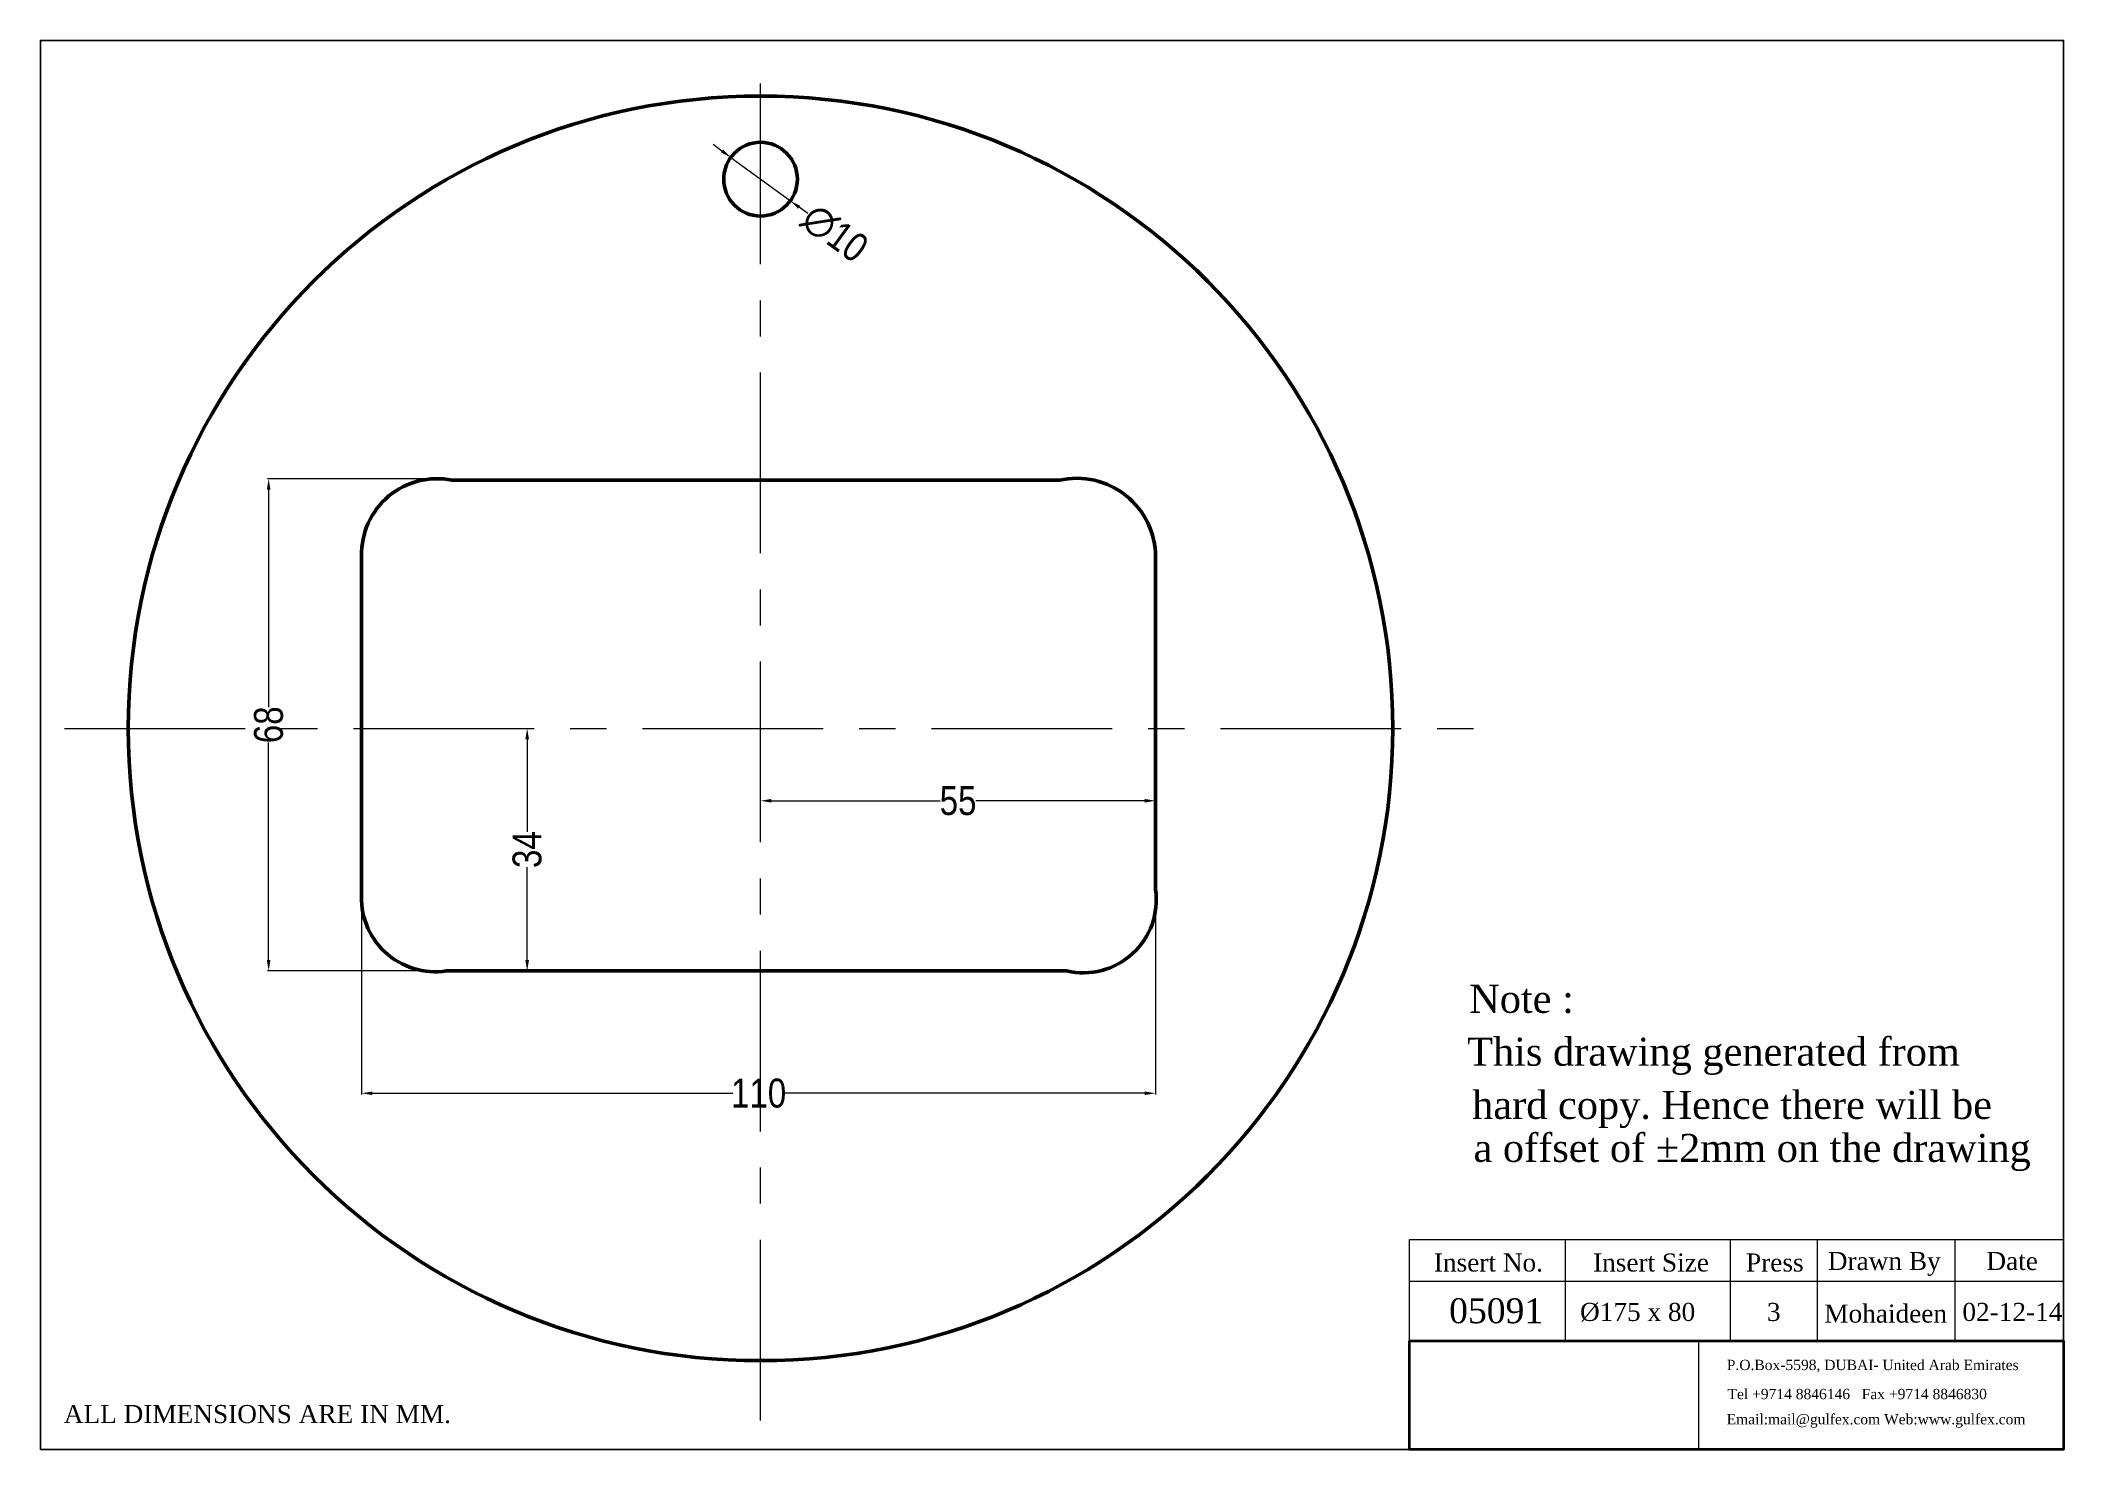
# Model space of a CAD drawing. Header units: millimetres. Extents: x 303 to 583, y 8151 to 8346.
import ezdxf
from ezdxf.enums import TextEntityAlignment as Align

# ---------------------------------------------------------------- set-up
doc = ezdxf.new("R2010")
doc.units = ezdxf.units.MM
doc.header["$MEASUREMENT"] = 0
doc.linetypes.add('CENTER', pattern=[2, 1.25, -0.25, 0.25, -0.25])
doc.layers.get('0').update_dxf_attribs({"color": 1, "linetype": 'CENTER', "lineweight": 0})
doc.layers.add('B', color=141, linetype='Continuous')
doc.layers.add('Layer3', color=7, linetype='Continuous', lineweight=0)
doc.styles.add('ROMANT', font='times.ttf', dxfattribs={"height": 2})
doc.styles.add('sajin', font='ARIALN.TTF')
doc.styles.get("Standard").update_dxf_attribs({"font": 'arial.ttf'})
doc.dimstyles.new('Rizwan 1-1', dxfattribs={"dimtxt": 4, "dimasz": 1.5, "dimexe": 0.18, "dimexo": 1, "dimgap": 0.09, "dimtad": 0, "dimdec": 0, "dimdsep": 46, "dimtxsty": 'sajin', "dimcen": 0.5, "dimclrd": 5, "dimclre": 6, "dimclrt": 7, "dimadec": 1, "dimazin": 2, "dimtm": 1e-09, "dimtfac": 0.75, "dimtdec": 0, "dimtmove": 0, "dimatfit": 3, "dimfxl": 1, "dimtolj": 1, "dimtzin": 0, "dimlwd": 9, "dimlwe": 9, "dimarcsym": 0})
picture_1 = doc.add_image_def('image1.jpg', size_in_pixel=(314, 118))

# ---------------------------------------------------------------- blocks, each defined once
blk = doc.blocks.new('*D1')
at = {"layer": 'Defpoints', "color": 0, "lineweight": 50, "transparency": 16777216}
for p in [(358.49, 8284.9), (334.74, 8216.8), (358.49, 8216.8)]:
    blk.add_point(p, dxfattribs=at)
at = {"layer": 'Layer3', "color": 6, "lineweight": 9, "transparency": 16777216}
for p, q in [((357.49, 8284.9), (334.56, 8284.9)), ((357.49, 8216.8), (334.56, 8216.8))]:
    blk.add_line(p, q, dxfattribs=at)
at = {"layer": 'Layer3', "color": 5, "lineweight": 9, "transparency": 16777216}
for p, q in [((334.74, 8283.4), (334.74, 8253.3)), ((334.74, 8218.3), (334.74, 8248.4))]:
    blk.add_line(p, q, dxfattribs=at)
at = {"layer": 'Layer3', "color": 5, "lineweight": 50, "transparency": 16777216}
for points in [[(334.49, 8283.4), (334.99, 8283.4), (334.74, 8284.9)], [(334.49, 8218.3), (334.99, 8218.3), (334.74, 8216.8)]]:
    blk.add_solid(points, dxfattribs=at)
at = {"layer": 'Layer3', "color": 7, "lineweight": 50, "transparency": 16777216, "insert": (334.74, 8250.85), "char_height": 4, "attachment_point": 5, "rotation": 90, "style": 'sajin'}
blk.add_mtext('\\A1;68', dxfattribs=at)
blk = doc.blocks.new('*D2')
at = {"layer": 'Defpoints', "color": 0, "lineweight": 50, "transparency": 16777216}
for p in [(347.61, 8226.05), (457.49, 8226.05), (457.49, 8199.86)]:
    blk.add_point(p, dxfattribs=at)
at = {"layer": 'Layer3', "color": 6, "lineweight": 9, "transparency": 16777216}
for p, q in [((347.61, 8225.05), (347.61, 8199.68)), ((457.49, 8225.05), (457.49, 8199.68))]:
    blk.add_line(p, q, dxfattribs=at)
at = {"layer": 'Layer3', "color": 5, "lineweight": 9, "transparency": 16777216}
for p, q in [((349.11, 8199.86), (399, 8199.86)), ((455.99, 8199.86), (406.11, 8199.86))]:
    blk.add_line(p, q, dxfattribs=at)
at = {"layer": 'Layer3', "color": 5, "lineweight": 50, "transparency": 16777216}
for points in [[(349.11, 8200.11), (349.11, 8199.61), (347.61, 8199.86)], [(455.99, 8200.11), (455.99, 8199.61), (457.49, 8199.86)]]:
    blk.add_solid(points, dxfattribs=at)
at = {"layer": 'Layer3', "color": 7, "lineweight": 50, "transparency": 16777216, "insert": (402.55, 8199.86), "char_height": 4, "attachment_point": 5, "style": 'sajin'}
blk.add_mtext('\\A1;110', dxfattribs=at)
blk = doc.blocks.new('*D3')
at = {"layer": 'Defpoints', "color": 0, "lineweight": 50, "transparency": 16777216}
for p in [(369.5, 8250.36), (369.5, 8216.8), (370.52, 8216.8)]:
    blk.add_point(p, dxfattribs=at)
at = {"layer": 'Layer3', "color": 6, "lineweight": 9, "transparency": 16777216}
for p, q in [((370.5, 8250.36), (370.7, 8250.36)), ((370.5, 8216.8), (370.7, 8216.8))]:
    blk.add_line(p, q, dxfattribs=at)
at = {"layer": 'Layer3', "color": 5, "lineweight": 9, "transparency": 16777216}
for p, q in [((370.52, 8248.86), (370.52, 8236.02)), ((370.52, 8218.3), (370.52, 8231.15))]:
    blk.add_line(p, q, dxfattribs=at)
at = {"layer": 'Layer3', "color": 5, "lineweight": 50, "transparency": 16777216}
for points in [[(370.27, 8248.86), (370.77, 8248.86), (370.52, 8250.36)], [(370.27, 8218.3), (370.77, 8218.3), (370.52, 8216.8)]]:
    blk.add_solid(points, dxfattribs=at)
at = {"layer": 'Layer3', "color": 7, "lineweight": 50, "transparency": 16777216, "insert": (370.52, 8233.58), "char_height": 4, "attachment_point": 5, "rotation": 90, "style": 'sajin'}
blk.add_mtext('\\A1;34', dxfattribs=at)
blk = doc.blocks.new('*D4')
at = {"layer": 'Defpoints', "color": 0, "lineweight": 50, "transparency": 16777216}
for p in [(402.82, 8240.63), (402.82, 8240.34), (457.49, 8238.86)]:
    blk.add_point(p, dxfattribs=at)
at = {"layer": 'Layer3', "color": 6, "lineweight": 9, "transparency": 16777216}
for p, q in [((457.49, 8239.86), (457.49, 8240.52)), ((402.82, 8239.63), (402.82, 8240.16))]:
    blk.add_line(p, q, dxfattribs=at)
at = {"layer": 'Layer3', "color": 5, "lineweight": 9, "transparency": 16777216}
for p, q in [((404.32, 8240.34), (427.7, 8240.34)), ((455.99, 8240.34), (432.61, 8240.34))]:
    blk.add_line(p, q, dxfattribs=at)
at = {"layer": 'Layer3', "color": 5, "lineweight": 50, "transparency": 16777216}
for points in [[(404.32, 8240.59), (404.32, 8240.09), (402.82, 8240.34)], [(455.99, 8240.59), (455.99, 8240.09), (457.49, 8240.34)]]:
    blk.add_solid(points, dxfattribs=at)
at = {"layer": 'Layer3', "color": 7, "lineweight": 50, "transparency": 16777216, "insert": (430.16, 8240.34), "char_height": 4, "attachment_point": 5, "style": 'sajin'}
blk.add_mtext('\\A1;55', dxfattribs=at)
blk = doc.blocks.new('*D5')
at = {"layer": 'Defpoints', "color": 0, "lineweight": 50, "transparency": 16777216}
for p in [(398.7, 8329.37), (406.95, 8323.36)]:
    blk.add_point(p, dxfattribs=at)
at = {"layer": 'Layer3', "color": 5, "lineweight": 9, "transparency": 16777216}
for p, q in [((397.48, 8330.25), (396.27, 8331.14)), ((398.7, 8329.37), (406.95, 8323.36)), ((409.37, 8321.59), (408.16, 8322.48))]:
    blk.add_line(p, q, dxfattribs=at)
at = {"layer": 'Layer3', "color": 5, "lineweight": 50, "transparency": 16777216}
for points in [[(397.63, 8330.45), (397.34, 8330.05), (398.7, 8329.37)], [(408.31, 8322.68), (408.01, 8322.27), (406.95, 8323.36)]]:
    blk.add_solid(points, dxfattribs=at)
at = {"layer": 'Layer3', "color": 7, "lineweight": 50, "transparency": 16777216, "insert": (413.08, 8318.89), "char_height": 4, "attachment_point": 5, "rotation": 323.9309, "style": 'sajin'}
blk.add_mtext('\\A1;∅10', dxfattribs=at)

msp = doc.modelspace()

# ---------------------------------------------------------------- linework, layer by layer
at = {"layer": 'Layer3', "color": 3, "linetype": 'CENTER', "ltscale": 20}
for p, q in [((402.82, 8154.59), (402.82, 8342.05)), ((306.48, 8250.36), (503.06, 8250.36))]:
    msp.add_line(p, q, dxfattribs=at)
at = {"layer": 'Layer3'}
for p, q in [((514.2, 8179.64), (514.2, 8165.59)), ((537.03, 8179.64), (537.03, 8165.59)), ((549.06, 8179.64), (549.06, 8165.59)), ((568.1, 8179.64), (568.1, 8165.59))]:
    msp.add_line(p, q, dxfattribs=at)
at = {"layer": 'Layer3', "color": 7, "lineweight": 25}
msp.add_lwpolyline([(303.16, 8150.56), (583.16, 8150.56), (583.16, 8345.56), (303.16, 8345.56)], close=True, dxfattribs=at)
at = {"layer": 'Layer3', "color": 1, "lineweight": 50}
msp.add_lwpolyline([(347.61, 8274.2), (347.61, 8227.72, 0.485199), (359.36, 8216.8), (445.18, 8216.8, 0.528413), (457.49, 8228.07), (457.49, 8274.06, 0.480562), (444.19, 8284.7), (360.13, 8284.7, 0.482892), (347.61, 8274.2, -11.426995)], format="xyb", dxfattribs=at)
at = {"layer": 'Layer3'}
msp.add_lwpolyline([(583.16, 8173.81), (492.62, 8173.81), (492.62, 8179.64), (583.16, 8179.64)], dxfattribs=at)
msp.add_lwpolyline([(492.62, 8179.64), (583.16, 8179.64), (583.16, 8165.59), (492.62, 8165.59)], close=True, dxfattribs=at)
at = {"layer": 'Layer3', "lineweight": 35}
msp.add_lwpolyline([(492.62, 8165.59), (583.16, 8165.59), (583.16, 8150.56), (492.62, 8150.56)], close=True, dxfattribs=at)
at = {"layer": 'Layer3', "lineweight": 50}
msp.add_circle((402.82, 8250.36), 87.5, dxfattribs=at)
at = {"layer": 'Layer3', "color": 1, "lineweight": 50}
msp.add_circle((402.82, 8326.36), 5.1, dxfattribs=at)

# ---------------------------------------------------------------- texts
at = {"layer": 'B', "color": 0, "style": 'ROMANT'}
for s, height, p in [('Note :', 3.881, (500.9, 8210.99)), ('This drawing generated from              ', 3.8812, (500.61, 8203.67)), ('hard copy. Hence there will be ', 3.8812, (501.31, 8196.31)), ('a offset of %%P2mm on the drawing', 3.8812, (501.5, 8190.36)), ('Insert No.', 2.5, (496.01, 8175.19)), ('Insert Size', 2.5, (518.04, 8175.19)), ('Press ', 2.5, (539.21, 8175.19)), ('Drawn By', 2.5, (550.53, 8175.4)), ('Date', 2.5, (572.48, 8175.4)), ('05091', 3.45, (498.12, 8168.04)), ('Ø175 x 80 ', 2.5, (516.24, 8168.35)), ('3', 2.5, (542.11, 8168.35)), ('Mohaideen', 2.5, (550.05, 8168.12)), ('02-12-14', 2.5, (569.16, 8168.35))]:
    msp.add_text(s, height=height, dxfattribs=at).set_placement(p)
at = {"layer": 'B', "color": 1, "style": 'ROMANT'}
for s, p in [('P.O.Box-5598, DUBAI- United Arab Emirates', (556.75, 8162.14)), ('Tel +9714 8846146   Fax +9714 8846830', (554.6, 8158.27)), ('Email:mail@gulfex.com Web:www.gulfex.com', (557.21, 8154.57))]:
    msp.add_text(s, height=1.4223, dxfattribs=at).set_placement(p, align=Align.MIDDLE)
at = {"layer": 'Layer3', "insert": (306.38, 8156.72), "char_height": 2.5, "width": 74.0111, "attachment_point": 1}
msp.add_mtext('{\\fTimes New Roman|b0|i0|c0|p18;ALL DIMENSIONS ARE IN MM.}', dxfattribs=at)

# ---------------------------------------------------------------- dimensions: what is measured, and where the dimension line sits
at = {"layer": 'Layer3', "color": 1, "lineweight": 50}
dim = msp.add_diameter_dim_2p(p1=(398.7, 8329.37), p2=(406.95, 8323.36), dimstyle='Rizwan 1-1', dxfattribs=at)
dim.commit()
dim.dimension.update_dxf_attribs({"geometry": '*D5', "text_midpoint": (413.08, 8318.89)})
for base, p1, p2, picture, middle in [((334.74, 8216.8), (358.49, 8284.9), (358.49, 8216.8), '*D1', (334.74, 8250.85)), ((370.52, 8216.8), (369.5, 8250.36), (369.5, 8216.8), '*D3', (370.52, 8233.58))]:
    dim = msp.add_linear_dim(base=base, p1=p1, p2=p2, angle=90, dimstyle='Rizwan 1-1', dxfattribs=at)
    dim.commit()
    dim.dimension.update_dxf_attribs({"geometry": picture, "text_midpoint": middle})
for base, p1, p2, picture, middle in [((402.82, 8240.34), (457.49, 8238.86), (402.82, 8240.63), '*D4', (430.16, 8240.34)), ((457.49, 8199.86), (347.61, 8226.05), (457.49, 8226.05), '*D2', (402.55, 8199.86))]:
    dim = msp.add_linear_dim(base=base, p1=p1, p2=p2, dimstyle='Rizwan 1-1', dxfattribs=at)
    dim.commit()
    dim.dimension.update_dxf_attribs({"geometry": picture, "text_midpoint": middle})

# ---------------------------------------------------------------- pictures from other files: only their frames are drawn
at = {"color": 0, "linetype": 'ByBlock', "lineweight": 20}
image = msp.add_image(picture_1, insert=(492.62, 8150.56), size_in_units=(40.01, 15.04), dxfattribs=at)
image.dxf.flags = 7

doc.saveas('drawing.dxf')
